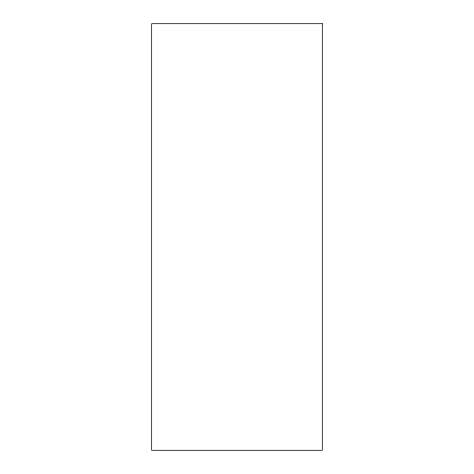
<?xml version="1.0" encoding="UTF-8"?>
<svg xmlns="http://www.w3.org/2000/svg" width="474" height="474" viewBox="0 0 474 474"><rect width="100%" height="100%" fill="white"/><g stroke="black" fill="none" stroke-linecap="round" stroke-linejoin="round"><path stroke-width="0.71" d="M322.32 23.7L151.68 23.7L151.68 450.3L322.32 450.3L322.32 23.7"/></g></svg>
